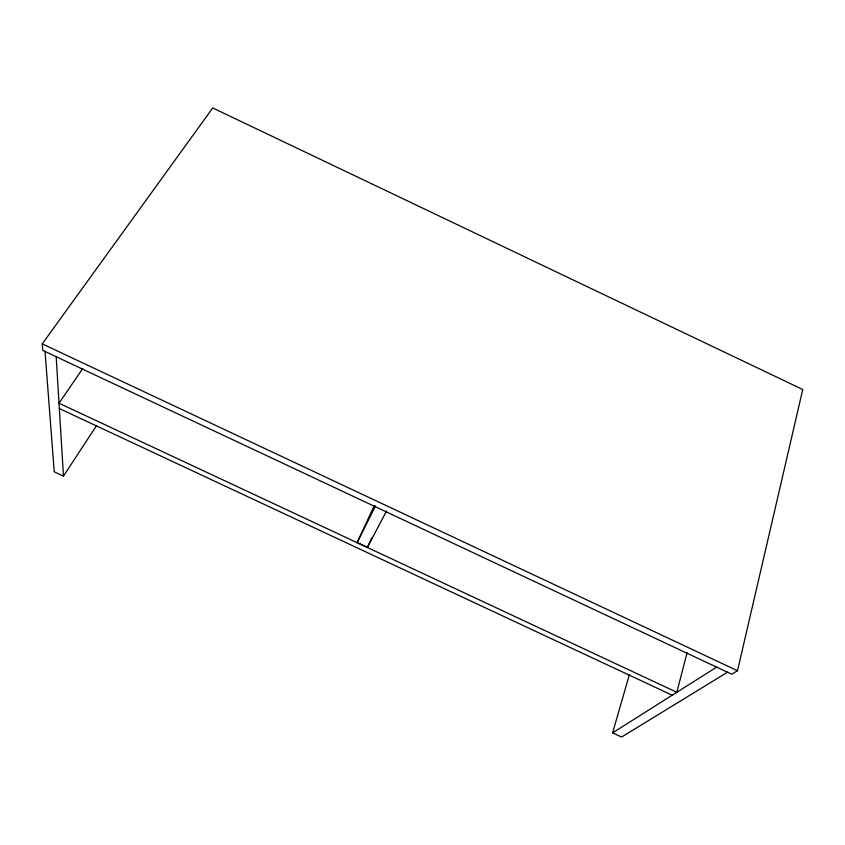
<?xml version="1.0" encoding="UTF-8"?>
<svg xmlns="http://www.w3.org/2000/svg" width="845" height="845" viewBox="0 0 845 845"><rect width="100%" height="100%" fill="white"/><g stroke="black" fill="none" stroke-linecap="round" stroke-linejoin="round"><path stroke-width="1.27" d="M737.516 670.74L802.75 389.513L212.739 107.949L42.25 343.873L42.768 350.421L731.749 674.236L737.516 670.74L42.25 343.873M687.08 652.794L676.824 692.287L59.023 403.213L82.789 368.494M727.534 672.166L621.614 737.051L612.614 732.837L629.388 674.648M374.324 505.49L357.139 542.543L367.406 547.359L371.779 537.769M357.139 542.543L375.55 505.828M367.406 547.359L386.545 510.993M45.007 351.171L54.228 471.816L63.47 476.136L96.615 425.479M612.614 732.837L716.718 667.096M59.34 408.547L672.176 695.213M56.161 356.421L63.47 476.136"/></g></svg>
